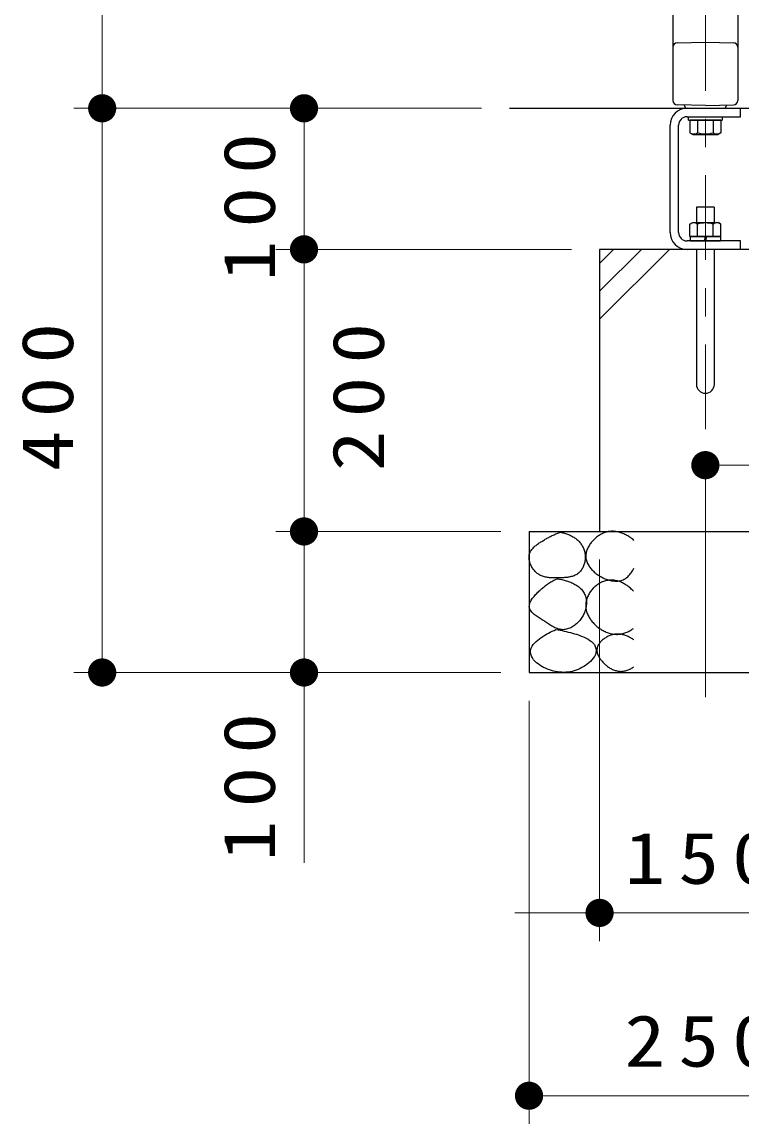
# Model space of a CAD drawing. Units: millimetres on the paper, scale 1:20. Extents: x -365 to 0, y -26 to 257.
# Drawn here: x -333.56 to -308.05, y 61.43 to 100.49 of the extents above; entities that cross this region are included whole.
import ezdxf

# ---------------------------------------------------------------- set-up
doc = ezdxf.new("R2010")
doc.units = ezdxf.units.MM
doc.linetypes.add('USER2', pattern=[6, 3, -1, 1, -1])
doc.layers.add('LY_1', color=7, linetype='Continuous', lineweight=25)
doc.styles.add('ＭＳ ゴシック', font='')
doc.styles.get('ＭＳ ゴシック').set_extended_font_data('MS Gothic')

# ---------------------------------------------------------------- blocks, each defined once
blk = doc.blocks.new('filled_dot')
at = {"color": 0, "linetype": 'Continuous', "lineweight": -2, "const_width": 1.25}
blk.add_lwpolyline([(-0.625, 0, 1), (0.625, 0, 1)], format="xyb", close=True, dxfattribs=at)

msp = doc.modelspace()

# ---------------------------------------------------------------- linework, layer by layer
at = {"layer": 'LY_1', "lineweight": 13}
for p, q in [((-330.72, 97.435), (-330.72, 138.629)), ((-317.279, 97.435), (-331.72, 97.435)), ((-317.279, 97.435), (-331.72, 97.435)), ((-330.72, 77.435), (-330.72, 97.435)), ((-317.279, 97.435), (-324.567, 97.435)), ((-323.567, 92.435), (-323.567, 97.435)), ((-314.092, 92.435), (-324.567, 92.435)), ((-323.567, 82.435), (-323.567, 92.435)), ((-313.092, 91.939), (-312.595, 92.435)), ((-313.092, 90.949), (-311.605, 92.435)), ((-313.092, 89.959), (-310.615, 92.435)), ((-309.342, 76.56), (-309.342, 85.285)), ((-246.342, 84.785), (-309.342, 84.785)), ((-316.592, 82.435), (-324.567, 82.435)), ((-323.567, 70.692), (-323.567, 82.435)), ((-313.092, 81.436), (-313.092, 67.914)), ((-316.592, 77.435), (-331.72, 77.435)), ((-315.592, 76.435), (-315.592, 61.432)), ((-302.592, 68.914), (-316.092, 68.914)), ((-303.092, 62.432), (-315.592, 62.432))]:
    msp.add_line(p, q, dxfattribs=at)
at = {"layer": 'LY_1', "linetype": 'USER2', "lineweight": 13}
msp.add_line((-309.342, 80.06), (-309.342, 128.086), dxfattribs=at)
at = {"layer": 'LY_1', "color": 4}
for p, q in [((-310.492, 110.313), (-310.492, 97.708)), ((-308.192, 108.018), (-308.192, 97.708)), ((-310.345, 99.755), (-309.342, 99.776)), ((-309.342, 99.776), (-308.339, 99.755)), ((-309.342, 97.535), (-310.345, 97.558)), ((-310.092, 97.552), (-310.042, 97.435)), ((-309.342, 97.535), (-308.339, 97.558)), ((-308.592, 97.552), (-308.642, 97.435))]:
    msp.add_line(p, q, dxfattribs=at)
at = {"layer": 'LY_1'}
for p, q in [((-316.279, 97.435), (-239.576, 97.435)), ((-308.092, 97.135), (-308.092, 97.435)), ((-309.992, 97.135), (-308.092, 97.135)), ((-309.942, 97.01), (-309.942, 97.135)), ((-309.942, 97.135), (-308.742, 97.135)), ((-309.942, 97.01), (-308.742, 97.01)), ((-309.891, 97.01), (-309.891, 96.567)), ((-308.794, 97.01), (-309.891, 97.01)), ((-309.616, 97.01), (-309.616, 96.567)), ((-309.068, 97.01), (-309.068, 96.567)), ((-308.794, 97.01), (-308.794, 96.567)), ((-308.742, 97.135), (-308.742, 97.01)), ((-310.592, 93.035), (-310.592, 96.835)), ((-310.292, 93.035), (-310.292, 96.835)), ((-309.891, 96.567), (-309.792, 96.51)), ((-309.792, 96.51), (-308.892, 96.51)), ((-308.794, 96.567), (-308.892, 96.51)), ((-309.025, 93.935), (-309.66, 93.935)), ((-309.66, 93.935), (-309.66, 93.385)), ((-309.025, 93.935), (-309.025, 93.385)), ((-309.891, 93.329), (-309.792, 93.385)), ((-309.792, 93.385), (-308.892, 93.385)), ((-308.794, 93.329), (-308.892, 93.385)), ((-309.891, 92.885), (-309.891, 93.329)), ((-309.616, 92.885), (-309.616, 93.329)), ((-309.068, 92.885), (-309.068, 93.329)), ((-308.794, 92.885), (-308.794, 93.329)), ((-308.092, 92.735), (-309.992, 92.735)), ((-308.794, 92.885), (-309.891, 92.885)), ((-309.88, 92.885), (-309.88, 92.735)), ((-309.88, 92.885), (-308.805, 92.885)), ((-309.88, 92.735), (-308.805, 92.735)), ((-309.347, 92.885), (-309.387, 92.735)), ((-309.297, 92.885), (-309.337, 92.735)), ((-308.805, 92.885), (-308.805, 92.735)), ((-308.092, 92.435), (-308.092, 92.735)), ((-313.092, 92.435), (-313.092, 82.435)), ((-305.592, 92.435), (-313.092, 92.435)), ((-309.66, 92.435), (-309.66, 87.652)), ((-309.025, 92.435), (-309.025, 87.652)), ((-315.592, 82.435), (-303.092, 82.435)), ((-315.592, 82.435), (-315.592, 77.435)), ((-315.592, 77.435), (-303.092, 77.435))]:
    msp.add_line(p, q, dxfattribs=at)
at = {"layer": 'LY_1', "color": 4}
for centre, start, end in [((-310.342, 99.605), 91.1366, 180), ((-308.342, 99.605), 0, 88.8634), ((-310.342, 97.708), 180, 268.8542), ((-308.342, 97.708), 271.1458, 0)]:
    msp.add_arc(centre, 0.15, start, end, dxfattribs=at)
at = {"layer": 'LY_1'}
for centre, radius, start, end in [((-309.992, 96.835), 0.6, 90, 180), ((-309.992, 96.835), 0.3, 90, 180), ((-309.754, 96.768), 0.243, 235.6159, 304.3841), ((-309.342, 97.433), 0.908, 252.4121, 287.5879), ((-308.931, 96.768), 0.243, 235.6159, 304.3841), ((-309.754, 93.128), 0.243, 55.6159, 124.3841), ((-309.342, 92.463), 0.908, 72.4121, 107.5879), ((-308.931, 93.128), 0.243, 55.6159, 124.3841), ((-309.992, 93.035), 0.6, 180, 270), ((-309.992, 93.035), 0.3, 180, 270), ((-309.342, 87.652), 0.318, 180, 0)]:
    msp.add_arc(centre, radius, start, end, dxfattribs=at)
for points, knots in [([(-311.872, 82.12), (-311.911, 82.153), (-311.951, 82.185), (-311.993, 82.214), (-312.035, 82.243), (-312.079, 82.27), (-312.123, 82.294), (-312.168, 82.319), (-312.214, 82.341), (-312.262, 82.36), (-312.309, 82.38), (-312.358, 82.396), (-312.407, 82.409), (-312.456, 82.422), (-312.507, 82.432), (-312.557, 82.437), (-312.608, 82.442), (-312.66, 82.443), (-312.711, 82.439), (-312.761, 82.434), (-312.812, 82.424), (-312.861, 82.41), (-312.91, 82.396), (-312.958, 82.376), (-313.003, 82.354), (-313.049, 82.331), (-313.093, 82.304), (-313.135, 82.275), (-313.176, 82.246), (-313.216, 82.213), (-313.254, 82.179), (-313.292, 82.145), (-313.328, 82.108), (-313.361, 82.069), (-313.394, 82.03), (-313.425, 81.99), (-313.453, 81.947), (-313.48, 81.904), (-313.506, 81.859), (-313.526, 81.812), (-313.546, 81.765), (-313.563, 81.716), (-313.572, 81.666), (-313.581, 81.617), (-313.585, 81.564), (-313.58, 81.514), (-313.576, 81.464), (-313.563, 81.412), (-313.546, 81.365), (-313.529, 81.317), (-313.505, 81.271), (-313.478, 81.228), (-313.452, 81.184), (-313.42, 81.143), (-313.387, 81.105), (-313.353, 81.066), (-313.316, 81.03), (-313.278, 80.997), (-313.24, 80.963), (-313.199, 80.931), (-313.158, 80.902), (-313.116, 80.873), (-313.072, 80.846), (-313.027, 80.822), (-312.982, 80.797), (-312.936, 80.775), (-312.889, 80.756), (-312.841, 80.737), (-312.793, 80.72), (-312.744, 80.707), (-312.694, 80.694), (-312.644, 80.684), (-312.593, 80.679), (-312.542, 80.674), (-312.49, 80.673), (-312.44, 80.678), (-312.39, 80.683), (-312.338, 80.694), (-312.291, 80.711), (-312.243, 80.728), (-312.197, 80.753), (-312.155, 80.782), (-312.114, 80.811), (-312.076, 80.847), (-312.041, 80.884), (-312.007, 80.921), (-311.976, 80.963), (-311.947, 81.005), (-311.919, 81.047), (-311.895, 81.093), (-311.872, 81.138)], [0, 0, 0, 0, 1, 1, 1, 2, 2, 2, 3, 3, 3, 4, 4, 4, 5, 5, 5, 6, 6, 6, 7, 7, 7, 8, 8, 8, 9, 9, 9, 10, 10, 10, 11, 11, 11, 12, 12, 12, 13, 13, 13, 14, 14, 14, 15, 15, 15, 16, 16, 16, 17, 17, 17, 18, 18, 18, 19, 19, 19, 20, 20, 20, 21, 21, 21, 22, 22, 22, 23, 23, 23, 24, 24, 24, 25, 25, 25, 26, 26, 26, 27, 27, 27, 28, 28, 28, 29, 29, 29, 30, 30, 30, 30]), ([(-314.47, 82.406), (-314.515, 82.392), (-314.56, 82.378), (-314.604, 82.361), (-314.649, 82.344), (-314.692, 82.326), (-314.735, 82.306), (-314.778, 82.287), (-314.821, 82.265), (-314.862, 82.243), (-314.904, 82.221), (-314.945, 82.198), (-314.986, 82.174), (-315.027, 82.151), (-315.068, 82.126), (-315.108, 82.102), (-315.149, 82.077), (-315.189, 82.052), (-315.228, 82.026), (-315.267, 81.999), (-315.307, 81.973), (-315.344, 81.943), (-315.38, 81.913), (-315.417, 81.883), (-315.449, 81.848), (-315.481, 81.814), (-315.512, 81.776), (-315.535, 81.736), (-315.557, 81.695), (-315.575, 81.649), (-315.584, 81.603), (-315.593, 81.558), (-315.593, 81.509), (-315.589, 81.462), (-315.584, 81.415), (-315.572, 81.369), (-315.558, 81.324), (-315.543, 81.279), (-315.523, 81.235), (-315.501, 81.194), (-315.478, 81.153), (-315.452, 81.112), (-315.423, 81.075), (-315.394, 81.038), (-315.362, 81.003), (-315.327, 80.972), (-315.291, 80.941), (-315.252, 80.913), (-315.211, 80.89), (-315.17, 80.867), (-315.125, 80.849), (-315.081, 80.834), (-315.036, 80.82), (-314.989, 80.811), (-314.942, 80.804), (-314.896, 80.796), (-314.848, 80.793), (-314.801, 80.79), (-314.754, 80.788), (-314.706, 80.788), (-314.659, 80.788), (-314.612, 80.788), (-314.565, 80.789), (-314.517, 80.79), (-314.47, 80.792), (-314.423, 80.793), (-314.375, 80.795), (-314.328, 80.798), (-314.281, 80.801), (-314.234, 80.808), (-314.187, 80.814), (-314.14, 80.821), (-314.095, 80.833), (-314.049, 80.846), (-314.003, 80.86), (-313.961, 80.881), (-313.919, 80.901), (-313.878, 80.926), (-313.842, 80.956), (-313.806, 80.987), (-313.774, 81.023), (-313.746, 81.061), (-313.718, 81.098), (-313.694, 81.14), (-313.674, 81.183), (-313.655, 81.226), (-313.639, 81.271), (-313.626, 81.316), (-313.614, 81.362), (-313.606, 81.409), (-313.602, 81.456), (-313.598, 81.503), (-313.597, 81.551), (-313.602, 81.598), (-313.606, 81.644), (-313.615, 81.692), (-313.627, 81.737), (-313.64, 81.782), (-313.657, 81.827), (-313.678, 81.87), (-313.698, 81.912), (-313.723, 81.953), (-313.75, 81.991), (-313.777, 82.03), (-313.809, 82.066), (-313.842, 82.099), (-313.875, 82.133), (-313.912, 82.164), (-313.95, 82.192), (-313.987, 82.22), (-314.028, 82.245), (-314.069, 82.268), (-314.11, 82.291), (-314.153, 82.311), (-314.197, 82.329), (-314.241, 82.347), (-314.286, 82.362), (-314.331, 82.375), (-314.377, 82.387), (-314.423, 82.397), (-314.47, 82.406)], [0, 0, 0, 0, 1, 1, 1, 2, 2, 2, 3, 3, 3, 4, 4, 4, 5, 5, 5, 6, 6, 6, 7, 7, 7, 8, 8, 8, 9, 9, 9, 10, 10, 10, 11, 11, 11, 12, 12, 12, 13, 13, 13, 14, 14, 14, 15, 15, 15, 16, 16, 16, 17, 17, 17, 18, 18, 18, 19, 19, 19, 20, 20, 20, 21, 21, 21, 22, 22, 22, 23, 23, 23, 24, 24, 24, 25, 25, 25, 26, 26, 26, 27, 27, 27, 28, 28, 28, 29, 29, 29, 30, 30, 30, 31, 31, 31, 32, 32, 32, 33, 33, 33, 34, 34, 34, 35, 35, 35, 36, 36, 36, 37, 37, 37, 38, 38, 38, 39, 39, 39, 40, 40, 40, 40]), ([(-314.596, 80.758), (-314.647, 80.735), (-314.697, 80.712), (-314.746, 80.686), (-314.795, 80.659), (-314.842, 80.63), (-314.888, 80.6), (-314.934, 80.569), (-314.979, 80.536), (-315.022, 80.502), (-315.066, 80.468), (-315.109, 80.433), (-315.15, 80.396), (-315.192, 80.36), (-315.233, 80.323), (-315.273, 80.284), (-315.312, 80.245), (-315.351, 80.206), (-315.387, 80.164), (-315.423, 80.122), (-315.459, 80.079), (-315.489, 80.032), (-315.518, 79.986), (-315.549, 79.937), (-315.564, 79.885), (-315.579, 79.833), (-315.589, 79.772), (-315.577, 79.721), (-315.566, 79.67), (-315.53, 79.621), (-315.496, 79.578), (-315.462, 79.536), (-315.416, 79.502), (-315.372, 79.468), (-315.329, 79.434), (-315.282, 79.404), (-315.236, 79.374), (-315.19, 79.343), (-315.142, 79.314), (-315.096, 79.284), (-315.049, 79.254), (-315.003, 79.223), (-314.957, 79.193), (-314.91, 79.163), (-314.865, 79.131), (-314.817, 79.103), (-314.77, 79.074), (-314.722, 79.045), (-314.672, 79.022), (-314.622, 78.999), (-314.57, 78.977), (-314.516, 78.966), (-314.463, 78.955), (-314.406, 78.95), (-314.351, 78.954), (-314.297, 78.958), (-314.242, 78.973), (-314.19, 78.991), (-314.138, 79.01), (-314.088, 79.036), (-314.041, 79.064), (-313.994, 79.093), (-313.949, 79.127), (-313.908, 79.163), (-313.866, 79.199), (-313.827, 79.239), (-313.792, 79.282), (-313.757, 79.324), (-313.724, 79.37), (-313.696, 79.417), (-313.668, 79.465), (-313.643, 79.515), (-313.623, 79.566), (-313.603, 79.618), (-313.587, 79.672), (-313.576, 79.726), (-313.565, 79.779), (-313.558, 79.835), (-313.557, 79.89), (-313.556, 79.945), (-313.559, 80.002), (-313.57, 80.056), (-313.58, 80.109), (-313.596, 80.164), (-313.62, 80.214), (-313.643, 80.263), (-313.674, 80.311), (-313.709, 80.353), (-313.744, 80.395), (-313.785, 80.434), (-313.828, 80.468), (-313.871, 80.503), (-313.918, 80.533), (-313.966, 80.56), (-314.014, 80.588), (-314.065, 80.611), (-314.116, 80.633), (-314.167, 80.654), (-314.219, 80.672), (-314.272, 80.689), (-314.325, 80.705), (-314.379, 80.719), (-314.433, 80.73), (-314.487, 80.742), (-314.542, 80.75), (-314.596, 80.758)], [0, 0, 0, 0, 1, 1, 1, 2, 2, 2, 3, 3, 3, 4, 4, 4, 5, 5, 5, 6, 6, 6, 7, 7, 7, 8, 8, 8, 9, 9, 9, 10, 10, 10, 11, 11, 11, 12, 12, 12, 13, 13, 13, 14, 14, 14, 15, 15, 15, 16, 16, 16, 17, 17, 17, 18, 18, 18, 19, 19, 19, 20, 20, 20, 21, 21, 21, 22, 22, 22, 23, 23, 23, 24, 24, 24, 25, 25, 25, 26, 26, 26, 27, 27, 27, 28, 28, 28, 29, 29, 29, 30, 30, 30, 31, 31, 31, 32, 32, 32, 33, 33, 33, 34, 34, 34, 35, 35, 35, 35]), ([(-311.887, 80.314), (-311.923, 80.351), (-311.959, 80.387), (-311.997, 80.421), (-312.036, 80.454), (-312.076, 80.486), (-312.118, 80.515), (-312.16, 80.544), (-312.203, 80.571), (-312.248, 80.595), (-312.293, 80.619), (-312.34, 80.641), (-312.388, 80.658), (-312.436, 80.675), (-312.486, 80.689), (-312.536, 80.698), (-312.586, 80.707), (-312.637, 80.712), (-312.688, 80.711), (-312.739, 80.71), (-312.79, 80.703), (-312.84, 80.693), (-312.889, 80.682), (-312.939, 80.666), (-312.986, 80.647), (-313.033, 80.628), (-313.079, 80.605), (-313.122, 80.578), (-313.166, 80.552), (-313.207, 80.521), (-313.246, 80.489), (-313.285, 80.456), (-313.322, 80.419), (-313.355, 80.381), (-313.388, 80.342), (-313.419, 80.301), (-313.446, 80.258), (-313.473, 80.215), (-313.497, 80.169), (-313.517, 80.122), (-313.536, 80.075), (-313.553, 80.026), (-313.564, 79.977), (-313.575, 79.927), (-313.582, 79.876), (-313.582, 79.825), (-313.583, 79.774), (-313.578, 79.723), (-313.569, 79.673), (-313.56, 79.623), (-313.544, 79.573), (-313.526, 79.526), (-313.508, 79.479), (-313.484, 79.432), (-313.459, 79.388), (-313.433, 79.344), (-313.404, 79.302), (-313.373, 79.262), (-313.342, 79.222), (-313.307, 79.184), (-313.271, 79.147), (-313.235, 79.111), (-313.197, 79.077), (-313.157, 79.045), (-313.117, 79.014), (-313.075, 78.984), (-313.032, 78.957), (-312.989, 78.93), (-312.944, 78.906), (-312.898, 78.884), (-312.851, 78.863), (-312.803, 78.844), (-312.755, 78.83), (-312.706, 78.815), (-312.656, 78.803), (-312.605, 78.796), (-312.555, 78.789), (-312.503, 78.786), (-312.453, 78.788), (-312.402, 78.79), (-312.351, 78.796), (-312.301, 78.807), (-312.251, 78.817), (-312.202, 78.833), (-312.155, 78.852), (-312.107, 78.87), (-312.061, 78.892), (-312.016, 78.917), (-311.972, 78.942), (-311.93, 78.971), (-311.887, 78.999)], [0, 0, 0, 0, 1, 1, 1, 2, 2, 2, 3, 3, 3, 4, 4, 4, 5, 5, 5, 6, 6, 6, 7, 7, 7, 8, 8, 8, 9, 9, 9, 10, 10, 10, 11, 11, 11, 12, 12, 12, 13, 13, 13, 14, 14, 14, 15, 15, 15, 16, 16, 16, 17, 17, 17, 18, 18, 18, 19, 19, 19, 20, 20, 20, 21, 21, 21, 22, 22, 22, 23, 23, 23, 24, 24, 24, 25, 25, 25, 26, 26, 26, 27, 27, 27, 28, 28, 28, 29, 29, 29, 30, 30, 30, 30]), ([(-314.637, 78.961), (-314.727, 78.919), (-314.817, 78.876), (-314.904, 78.828), (-314.991, 78.78), (-315.079, 78.731), (-315.16, 78.674), (-315.241, 78.617), (-315.328, 78.559), (-315.391, 78.486), (-315.455, 78.412), (-315.528, 78.322), (-315.542, 78.233), (-315.555, 78.143), (-315.519, 78.033), (-315.473, 77.95), (-315.428, 77.867), (-315.344, 77.797), (-315.266, 77.737), (-315.189, 77.676), (-315.099, 77.627), (-315.01, 77.586), (-314.92, 77.544), (-314.824, 77.511), (-314.728, 77.487), (-314.632, 77.463), (-314.532, 77.447), (-314.434, 77.442), (-314.335, 77.438), (-314.233, 77.443), (-314.136, 77.46), (-314.039, 77.477), (-313.942, 77.507), (-313.851, 77.545), (-313.759, 77.583), (-313.67, 77.631), (-313.589, 77.687), (-313.508, 77.744), (-313.428, 77.809), (-313.366, 77.884), (-313.304, 77.96), (-313.235, 78.052), (-313.219, 78.141), (-313.203, 78.231), (-313.226, 78.345), (-313.273, 78.424), (-313.32, 78.503), (-313.418, 78.561), (-313.501, 78.614), (-313.584, 78.666), (-313.679, 78.703), (-313.771, 78.739), (-313.864, 78.775), (-313.959, 78.804), (-314.055, 78.832), (-314.15, 78.859), (-314.247, 78.882), (-314.345, 78.904), (-314.442, 78.925), (-314.54, 78.943), (-314.637, 78.961)], [0, 0, 0, 0, 1, 1, 1, 2, 2, 2, 3, 3, 3, 4, 4, 4, 5, 5, 5, 6, 6, 6, 7, 7, 7, 8, 8, 8, 9, 9, 9, 10, 10, 10, 11, 11, 11, 12, 12, 12, 13, 13, 13, 14, 14, 14, 15, 15, 15, 16, 16, 16, 17, 17, 17, 18, 18, 18, 19, 19, 19, 20, 20, 20, 20]), ([(-311.872, 78.588), (-311.909, 78.613), (-311.946, 78.637), (-311.985, 78.66), (-312.024, 78.682), (-312.064, 78.703), (-312.105, 78.721), (-312.146, 78.739), (-312.188, 78.755), (-312.231, 78.767), (-312.274, 78.78), (-312.318, 78.789), (-312.362, 78.794), (-312.407, 78.799), (-312.452, 78.801), (-312.497, 78.798), (-312.541, 78.794), (-312.586, 78.786), (-312.629, 78.776), (-312.672, 78.765), (-312.715, 78.749), (-312.756, 78.732), (-312.797, 78.714), (-312.837, 78.693), (-312.875, 78.67), (-312.913, 78.646), (-312.95, 78.62), (-312.984, 78.591), (-313.018, 78.562), (-313.051, 78.531), (-313.079, 78.496), (-313.106, 78.461), (-313.133, 78.423), (-313.15, 78.382), (-313.168, 78.342), (-313.182, 78.297), (-313.186, 78.253), (-313.189, 78.21), (-313.182, 78.163), (-313.171, 78.12), (-313.16, 78.078), (-313.14, 78.036), (-313.119, 77.997), (-313.098, 77.957), (-313.072, 77.92), (-313.045, 77.884), (-313.019, 77.849), (-312.989, 77.815), (-312.958, 77.782), (-312.927, 77.75), (-312.894, 77.719), (-312.86, 77.691), (-312.826, 77.662), (-312.789, 77.635), (-312.752, 77.611), (-312.714, 77.587), (-312.675, 77.565), (-312.634, 77.546), (-312.593, 77.528), (-312.551, 77.512), (-312.508, 77.501), (-312.464, 77.489), (-312.42, 77.481), (-312.375, 77.478), (-312.331, 77.475), (-312.285, 77.477), (-312.241, 77.483), (-312.197, 77.49), (-312.153, 77.501), (-312.111, 77.516), (-312.068, 77.53), (-312.027, 77.548), (-311.987, 77.568), (-311.947, 77.589), (-311.909, 77.613), (-311.872, 77.637)], [0, 0, 0, 0, 1, 1, 1, 2, 2, 2, 3, 3, 3, 4, 4, 4, 5, 5, 5, 6, 6, 6, 7, 7, 7, 8, 8, 8, 9, 9, 9, 10, 10, 10, 11, 11, 11, 12, 12, 12, 13, 13, 13, 14, 14, 14, 15, 15, 15, 16, 16, 16, 17, 17, 17, 18, 18, 18, 19, 19, 19, 20, 20, 20, 21, 21, 21, 22, 22, 22, 23, 23, 23, 24, 24, 24, 25, 25, 25, 25])]:
    msp.add_open_spline(points, degree=3, knots=knots, dxfattribs=at)

# ---------------------------------------------------------------- block references
at = {"layer": 'LY_1', "lineweight": 13, "xscale": 0.4, "yscale": 0.4}
for p, rotation in [((-330.72, 97.435), 270), ((-330.72, 97.435), 90), ((-323.567, 97.435), 270), ((-323.567, 92.435), 270), ((-323.567, 92.435), 90), ((-323.567, 82.435), 270), ((-330.72, 77.435), 90), ((-323.567, 77.435), 90), ((-313.092, 68.914), 180)]:
    msp.add_blockref('filled_dot', p, dxfattribs=dict(at, rotation=rotation))
for p in [(-309.342, 84.785), (-315.592, 62.432)]:
    msp.add_blockref('filled_dot', p, dxfattribs=at)

# ---------------------------------------------------------------- texts
at = {"layer": 'LY_1', "char_height": 1.833, "rotation": 90, "style": 'ＭＳ ゴシック'}
for s, insert, attachment_point in [('\\T1.33;\\W1.15;100', (-324.567, 94.162), 8), ('\\T1.33;\\W1.15;400', (-331.72, 87.435), 8), ('\\T1.33;\\W1.15;200', (-322.567, 87.435), 2), ('\\T1.33;\\W1.15;100', (-324.567, 73.608), 8)]:
    msp.add_mtext(s, dxfattribs=dict(at, insert=insert, attachment_point=attachment_point))
at = {"layer": 'LY_1', "char_height": 1.833, "attachment_point": 8, "style": 'ＭＳ ゴシック'}
for s, insert in [('\\T1.33;\\W1.15;150', (-309.342, 69.914)), ('\\T1.33;\\W1.15;250', (-309.342, 63.432))]:
    msp.add_mtext(s, dxfattribs=dict(at, insert=insert))

doc.saveas('drawing.dxf')
